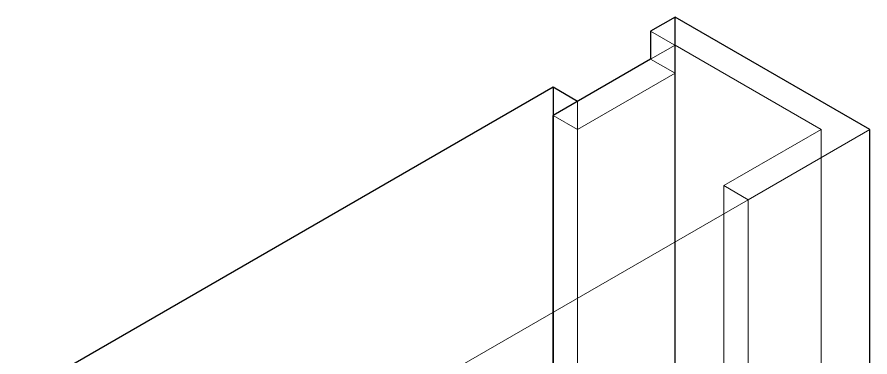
# Model space of a CAD drawing. Header units: millimetres. Extents: x 0 to 841, y 0 to 2287.
# Drawn here: x 602.262 to 604.737, y 229.827 to 230.815 of the extents above; entities that cross this region are included whole.
import ezdxf

# ---------------------------------------------------------------- set-up
doc = ezdxf.new("R2010")
doc.units = ezdxf.units.MM
doc.linetypes.add('HIDDEN', pattern=[1.905, 1.27, -0.635])

msp = doc.modelspace()

# ---------------------------------------------------------------- linework, layer by layer
at = {"color": 7, "linetype": 'Continuous', "lineweight": 25}
for p, q in [((604.1711, 230.8148), (604.1004, 230.774)), ((604.1711, 229.5084), (604.1711, 230.8148)), ((604.7368, 230.4883), (604.1711, 230.8148)), ((604.1004, 230.774), (604.1004, 230.6924)), ((604.1004, 230.6924), (603.8175, 230.5291)), ((603.8175, 230.6107), (602.2619, 229.7127)), ((603.8175, 230.6107), (603.8175, 229.3043)), ((603.8882, 230.5699), (603.8175, 230.6107)), ((603.8175, 229.3859), (603.8175, 230.5291)), ((604.7368, 229.1818), (604.7368, 230.4883))]:
    msp.add_line(p, q, dxfattribs=at)
at = {"color": 7, "linetype": 'HIDDEN', "lineweight": 18}
for p, q in [((604.5953, 230.4883), (604.1004, 230.774)), ((604.1711, 230.7332), (604.1004, 230.6924)), ((604.5953, 230.4883), (604.1711, 230.7332)), ((604.1711, 230.6515), (604.1004, 230.6924)), ((604.1711, 230.6515), (603.8882, 230.4883)), ((603.8882, 230.5699), (603.8882, 229.3451)), ((603.8882, 230.4883), (603.8175, 230.5291)), ((603.8882, 229.3451), (603.8882, 230.4883)), ((604.3125, 230.325), (604.5953, 230.4883)), ((604.3832, 230.2842), (604.7368, 230.4883)), ((604.5953, 230.4883), (604.5953, 229.1818)), ((604.3832, 230.2842), (604.3125, 230.325)), ((604.3125, 230.325), (604.3125, 229.0185)), ((604.3832, 230.2842), (602.8276, 229.3861)), ((604.3832, 230.2842), (604.3832, 228.9777))]:
    msp.add_line(p, q, dxfattribs=at)

doc.saveas('drawing.dxf')
